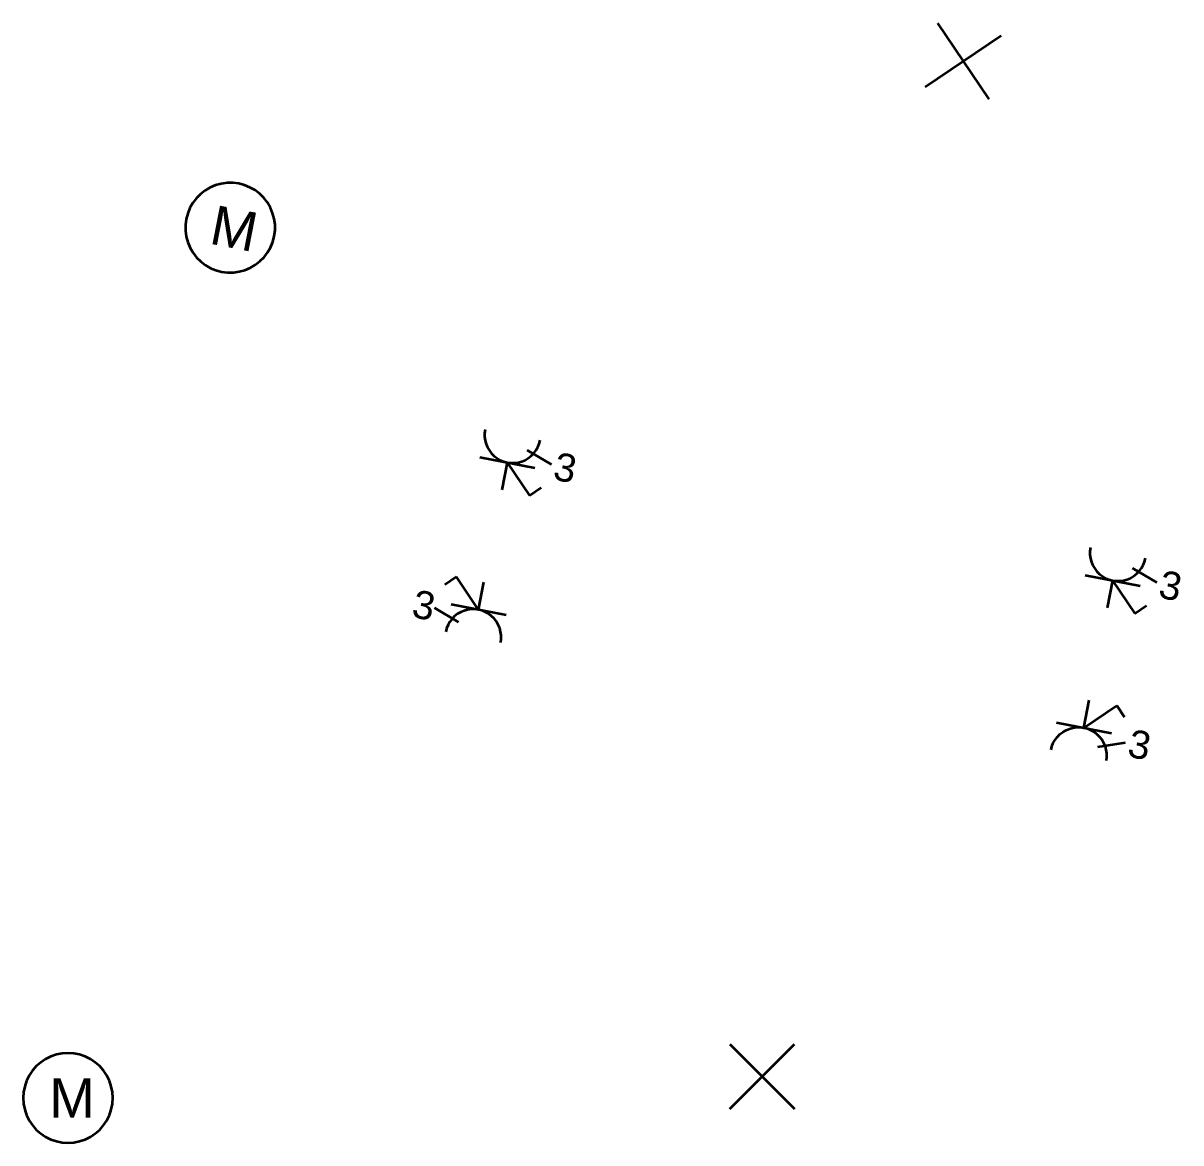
# Model space of a CAD drawing. Extents: x 800 to 1481, y 55 to 490.
# Drawn here: x 1282.13 to 1323.43, y 236.39 to 276.31 of the extents above; entities that cross this region are included whole.
import ezdxf

# ---------------------------------------------------------------- set-up
doc = ezdxf.new("R2010")
doc.units = 0
doc.layers.get('0').update_dxf_attribs({"lineweight": 18})
doc.layers.add('E_Licht', color=7, linetype='Continuous', lineweight=35, true_color=0x0080ff)
doc.styles.get("Standard").update_dxf_attribs({"font": 'arial.ttf'})

# ---------------------------------------------------------------- blocks, each defined once
blk = doc.blocks.new('Deckenauslass-A0Q9B2FPAY', base_point=(1314.309, 273.607))
at = {"color": 0, "lineweight": -2}
for p, q in [((1314.751, 276.314), (1316.575, 273.607)), ((1314.309, 274.049), (1317.016, 275.873))]:
    blk.add_line(p, q, dxfattribs=at)
blk = doc.blocks.new('Steckdose T13_ UP_ 3-fach_ geschaltet-A0Q9B2FTAY', base_point=(1320.01, 255.272))
at = {"color": 0, "linetype": 'ByBlock', "lineweight": -2, "ltscale": 0.35}
for p, q in [((1320.201, 257.618), (1320.185, 257.488)), ((1320.185, 257.488), (1320.185, 257.357)), ((1320.185, 257.357), (1320.203, 257.227)), ((1320.203, 257.227), (1320.237, 257.101)), ((1320.237, 257.101), (1320.288, 256.981)), ((1320.288, 256.981), (1320.354, 256.867)), ((1321.707, 256.885), (1322.569, 256.372)), ((1322.017, 256.874), (1322.082, 256.988)), ((1322.082, 256.988), (1322.131, 257.109)), ((1322.131, 257.109), (1322.165, 257.235)), ((1320.01, 256.636), (1321.973, 256.254)), ((1320.354, 256.867), (1320.434, 256.764)), ((1320.434, 256.764), (1320.527, 256.672)), ((1320.527, 256.672), (1320.631, 256.593)), ((1320.631, 256.593), (1320.744, 256.528)), ((1320.744, 256.528), (1320.865, 256.478)), ((1320.865, 256.478), (1320.992, 256.445)), ((1321.382, 256.446), (1321.508, 256.481)), ((1321.508, 256.481), (1321.629, 256.531)), ((1321.629, 256.531), (1321.742, 256.597)), ((1321.742, 256.597), (1321.845, 256.677)), ((1321.845, 256.677), (1321.937, 256.77)), ((1321.937, 256.77), (1322.017, 256.874)), ((1320.992, 256.445), (1320.801, 255.463)), ((1320.992, 256.445), (1321.122, 256.428)), ((1320.992, 256.445), (1321.782, 255.272)), ((1321.122, 256.428), (1321.252, 256.429)), ((1321.252, 256.429), (1321.382, 256.446)), ((1321.782, 255.272), (1322.198, 255.552))]:
    blk.add_line(p, q, dxfattribs=at)
at = {"color": 0, "linetype": 'ByBlock', "lineweight": -2, "ltscale": 0.35, "insert": (1322.776, 256.823), "char_height": 1, "attachment_point": 1, "rotation": 348.9744}
blk.add_mtext('{\\fArial;3}', dxfattribs=at)
blk = doc.blocks.new('Motor allgemein-A0Q9B2FVAY', base_point=(1287.919, 267.425))
at = {"color": 0, "linetype": 'ByBlock', "lineweight": -2, "ltscale": 0.35}
for p, q in [((1288.996, 270.535), (1288.803, 270.454)), ((1289.198, 270.59), (1288.996, 270.535)), ((1289.406, 270.618), (1289.198, 270.59)), ((1289.615, 270.619), (1289.406, 270.618)), ((1289.822, 270.592), (1289.615, 270.619)), ((1290.025, 270.539), (1289.822, 270.592)), ((1290.219, 270.459), (1290.025, 270.539)), ((1288.457, 270.22), (1288.309, 270.072)), ((1288.622, 270.349), (1288.457, 270.22)), ((1288.803, 270.454), (1288.622, 270.349)), ((1290.4, 270.355), (1290.219, 270.459)), ((1290.567, 270.229), (1290.4, 270.355)), ((1290.715, 270.081), (1290.567, 270.229)), ((1288.079, 269.724), (1287.999, 269.53)), ((1288.183, 269.905), (1288.079, 269.724)), ((1288.309, 270.072), (1288.183, 269.905)), ((1290.843, 269.916), (1290.715, 270.081)), ((1290.949, 269.735), (1290.843, 269.916)), ((1291.029, 269.542), (1290.949, 269.735)), ((1287.946, 269.328), (1287.919, 269.12)), ((1287.999, 269.53), (1287.946, 269.328)), ((1291.084, 269.34), (1291.029, 269.542)), ((1291.113, 269.132), (1291.084, 269.34)), ((1287.919, 269.12), (1287.92, 268.911)), ((1287.92, 268.911), (1287.948, 268.703)), ((1291.087, 268.715), (1291.113, 268.923)), ((1291.113, 268.923), (1291.113, 269.132)), ((1287.948, 268.703), (1288.003, 268.501)), ((1288.003, 268.501), (1288.084, 268.308)), ((1290.954, 268.319), (1291.033, 268.513)), ((1291.033, 268.513), (1291.087, 268.715)), ((1288.084, 268.308), (1288.189, 268.128)), ((1288.189, 268.128), (1288.317, 267.962)), ((1290.723, 267.971), (1290.85, 268.138)), ((1290.85, 268.138), (1290.954, 268.319)), ((1288.317, 267.962), (1288.466, 267.815)), ((1288.466, 267.815), (1288.633, 267.688)), ((1288.633, 267.688), (1288.814, 267.584)), ((1290.23, 267.589), (1290.41, 267.695)), ((1290.41, 267.695), (1290.576, 267.823)), ((1290.576, 267.823), (1290.723, 267.971)), ((1288.814, 267.584), (1289.008, 267.505)), ((1289.008, 267.505), (1289.21, 267.451)), ((1289.21, 267.451), (1289.418, 267.425)), ((1289.418, 267.425), (1289.627, 267.425)), ((1289.627, 267.425), (1289.835, 267.454)), ((1289.835, 267.454), (1290.036, 267.508)), ((1290.036, 267.508), (1290.23, 267.589))]:
    blk.add_line(p, q, dxfattribs=at)
at = {"color": 0, "linetype": 'ByBlock', "lineweight": -2, "ltscale": 0.35, "insert": (1288.993, 269.837), "char_height": 1.4, "attachment_point": 1, "rotation": 348.97}
blk.add_mtext('{\\fArial;M}', dxfattribs=at)
blk = doc.blocks.new('Deckenauslass-A0Q9B2L9AY', base_point=(1307.342, 237.604))
at = {"color": 0, "lineweight": -2}
for p, q in [((1307.342, 237.604), (1309.65, 239.912)), ((1307.342, 239.912), (1309.65, 237.604))]:
    blk.add_line(p, q, dxfattribs=at)
blk = doc.blocks.new('Steckdose T13_ UP_ 3-fach_ geschaltet-A0Q9B2LBAY', base_point=(1295.948, 254.228))
at = {"color": 0, "linetype": 'ByBlock', "lineweight": -2, "ltscale": 0.35}
for p, q in [((1297.584, 256.574), (1297.168, 256.293)), ((1298.375, 255.401), (1297.584, 256.574)), ((1298.375, 255.401), (1298.566, 256.383)), ((1297.66, 254.96), (1296.798, 255.474)), ((1299.356, 255.21), (1297.393, 255.592)), ((1297.625, 255.249), (1297.521, 255.169)), ((1297.738, 255.315), (1297.625, 255.249)), ((1297.858, 255.365), (1297.738, 255.315)), ((1297.984, 255.399), (1297.858, 255.365)), ((1298.114, 255.417), (1297.984, 255.399)), ((1298.245, 255.418), (1298.114, 255.417)), ((1298.375, 255.401), (1298.245, 255.418)), ((1298.501, 255.368), (1298.375, 255.401)), ((1298.622, 255.318), (1298.501, 255.368)), ((1298.736, 255.253), (1298.622, 255.318)), ((1298.84, 255.174), (1298.736, 255.253)), ((1297.285, 254.858), (1297.235, 254.737)), ((1297.35, 254.972), (1297.285, 254.858)), ((1297.429, 255.076), (1297.35, 254.972)), ((1297.521, 255.169), (1297.429, 255.076)), ((1298.933, 255.082), (1298.84, 255.174)), ((1299.013, 254.978), (1298.933, 255.082)), ((1299.079, 254.865), (1299.013, 254.978)), ((1299.129, 254.745), (1299.079, 254.865)), ((1297.235, 254.737), (1297.202, 254.611)), ((1299.163, 254.618), (1299.129, 254.745)), ((1299.181, 254.489), (1299.163, 254.618)), ((1299.182, 254.358), (1299.181, 254.489)), ((1299.165, 254.228), (1299.182, 254.358))]:
    blk.add_line(p, q, dxfattribs=at)
at = {"color": 0, "linetype": 'ByBlock', "lineweight": -2, "ltscale": 0.35, "insert": (1296.139, 256.129), "char_height": 1, "attachment_point": 1, "rotation": 348.9744}
blk.add_mtext('{\\fArial;3}', dxfattribs=at)
blk = doc.blocks.new('Steckdose T13_ UP_ 3-fach_ geschaltet-A0Q9B2LDAY', base_point=(1318.796, 250.021))
at = {"color": 0, "linetype": 'ByBlock', "lineweight": -2, "ltscale": 0.35}
for p, q in [((1319.969, 251.194), (1320.16, 252.175)), ((1319.969, 251.194), (1321.141, 251.984)), ((1321.141, 251.984), (1321.422, 251.568)), ((1318.987, 251.385), (1320.95, 251.002)), ((1319.219, 251.041), (1319.332, 251.107)), ((1319.332, 251.107), (1319.452, 251.158)), ((1319.452, 251.158), (1319.578, 251.192)), ((1319.578, 251.192), (1319.708, 251.21)), ((1319.708, 251.21), (1319.839, 251.21)), ((1319.839, 251.21), (1319.969, 251.194)), ((1319.969, 251.194), (1320.095, 251.16)), ((1320.095, 251.16), (1320.216, 251.111)), ((1320.216, 251.111), (1320.33, 251.046)), ((1318.879, 250.651), (1318.944, 250.764)), ((1318.944, 250.764), (1319.023, 250.868)), ((1319.023, 250.868), (1319.115, 250.961)), ((1319.115, 250.961), (1319.219, 251.041)), ((1320.33, 251.046), (1320.434, 250.966)), ((1320.434, 250.966), (1320.527, 250.874)), ((1320.527, 250.874), (1320.607, 250.771)), ((1320.607, 250.771), (1320.672, 250.658)), ((1318.796, 250.403), (1318.829, 250.53)), ((1318.829, 250.53), (1318.879, 250.651)), ((1320.466, 250.517), (1321.457, 250.669)), ((1320.672, 250.658), (1320.723, 250.537)), ((1320.723, 250.537), (1320.757, 250.411)), ((1320.757, 250.411), (1320.775, 250.281)), ((1320.775, 250.281), (1320.775, 250.15)), ((1320.775, 250.15), (1320.759, 250.021))]:
    blk.add_line(p, q, dxfattribs=at)
at = {"color": 0, "linetype": 'ByBlock', "lineweight": -2, "ltscale": 0.35, "insert": (1321.671, 251.154), "char_height": 1, "attachment_point": 1, "rotation": 348.9744}
blk.add_mtext('{\\fArial;3}', dxfattribs=at)
blk = doc.blocks.new('Motor allgemein-A0Q9B2LLAY', base_point=(1282.128, 236.393))
at = {"color": 0, "linetype": 'ByBlock', "lineweight": -2, "ltscale": 0.35}
for p, q in [((1283.314, 239.539), (1283.116, 239.471)), ((1283.52, 239.579), (1283.314, 239.539)), ((1283.728, 239.593), (1283.52, 239.579)), ((1283.937, 239.579), (1283.728, 239.593)), ((1284.142, 239.539), (1283.937, 239.579)), ((1284.341, 239.471), (1284.142, 239.539)), ((1282.754, 239.263), (1282.597, 239.125)), ((1282.928, 239.379), (1282.754, 239.263)), ((1283.116, 239.471), (1282.928, 239.379)), ((1284.528, 239.379), (1284.341, 239.471)), ((1284.702, 239.263), (1284.528, 239.379)), ((1284.86, 239.125), (1284.702, 239.263)), ((1282.343, 238.793), (1282.25, 238.605)), ((1282.459, 238.967), (1282.343, 238.793)), ((1282.597, 239.125), (1282.459, 238.967)), ((1284.998, 238.967), (1284.86, 239.125)), ((1285.114, 238.793), (1284.998, 238.967)), ((1285.207, 238.605), (1285.114, 238.793)), ((1282.183, 238.407), (1282.142, 238.202)), ((1282.25, 238.605), (1282.183, 238.407)), ((1285.274, 238.407), (1285.207, 238.605)), ((1285.315, 238.202), (1285.274, 238.407)), ((1282.142, 238.202), (1282.128, 237.993)), ((1282.128, 237.993), (1282.142, 237.784)), ((1285.328, 237.993), (1285.315, 238.202)), ((1285.315, 237.784), (1285.328, 237.993)), ((1282.142, 237.784), (1282.183, 237.579)), ((1282.183, 237.579), (1282.25, 237.381)), ((1285.207, 237.381), (1285.274, 237.579)), ((1285.274, 237.579), (1285.315, 237.784)), ((1282.25, 237.381), (1282.343, 237.193)), ((1282.343, 237.193), (1282.459, 237.019)), ((1284.998, 237.019), (1285.114, 237.193)), ((1285.114, 237.193), (1285.207, 237.381)), ((1282.459, 237.019), (1282.597, 236.862)), ((1282.597, 236.862), (1282.754, 236.724)), ((1282.754, 236.724), (1282.928, 236.608)), ((1284.528, 236.608), (1284.702, 236.724)), ((1284.702, 236.724), (1284.86, 236.862)), ((1284.86, 236.862), (1284.998, 237.019)), ((1282.928, 236.608), (1283.116, 236.515)), ((1283.116, 236.515), (1283.314, 236.448)), ((1283.314, 236.448), (1283.52, 236.407)), ((1283.52, 236.407), (1283.728, 236.393)), ((1283.728, 236.393), (1283.937, 236.407)), ((1283.937, 236.407), (1284.142, 236.448)), ((1284.142, 236.448), (1284.341, 236.515)), ((1284.341, 236.515), (1284.528, 236.608))]:
    blk.add_line(p, q, dxfattribs=at)
at = {"color": 0, "linetype": 'ByBlock', "lineweight": -2, "ltscale": 0.35, "insert": (1283.058, 238.693), "char_height": 1.4, "attachment_point": 1}
blk.add_mtext('{\\fArial;M}', dxfattribs=at)
blk = doc.blocks.new('Steckdose T13_ UP_ 3-fach_ geschaltet-A0Q9B2MDAY', base_point=(1298.416, 259.479))
at = {"color": 0, "linetype": 'ByBlock', "lineweight": -2, "ltscale": 0.35}
for p, q in [((1298.608, 261.825), (1298.591, 261.695)), ((1298.591, 261.695), (1298.592, 261.564)), ((1298.592, 261.564), (1298.609, 261.435)), ((1298.609, 261.435), (1298.643, 261.309)), ((1300.537, 261.316), (1300.571, 261.443)), ((1298.643, 261.309), (1298.694, 261.188)), ((1298.694, 261.188), (1298.76, 261.075)), ((1298.76, 261.075), (1298.84, 260.971)), ((1300.113, 261.093), (1300.975, 260.58)), ((1300.344, 260.977), (1300.423, 261.081)), ((1300.423, 261.081), (1300.488, 261.195)), ((1300.488, 261.195), (1300.537, 261.316)), ((1298.416, 260.843), (1300.379, 260.461)), ((1298.84, 260.971), (1298.933, 260.879)), ((1298.933, 260.879), (1299.037, 260.8)), ((1299.037, 260.8), (1299.15, 260.735)), ((1299.15, 260.735), (1299.271, 260.686)), ((1299.398, 260.652), (1299.207, 259.671)), ((1299.271, 260.686), (1299.398, 260.652)), ((1299.398, 260.652), (1299.528, 260.636)), ((1299.398, 260.652), (1300.188, 259.479)), ((1299.528, 260.636), (1299.658, 260.636)), ((1299.658, 260.636), (1299.788, 260.654)), ((1299.788, 260.654), (1299.914, 260.688)), ((1299.914, 260.688), (1300.035, 260.739)), ((1300.035, 260.739), (1300.148, 260.804)), ((1300.148, 260.804), (1300.251, 260.885)), ((1300.251, 260.885), (1300.344, 260.977)), ((1300.188, 259.479), (1300.604, 259.76))]:
    blk.add_line(p, q, dxfattribs=at)
at = {"color": 0, "linetype": 'ByBlock', "lineweight": -2, "ltscale": 0.35, "insert": (1301.182, 261.031), "char_height": 1, "attachment_point": 1, "rotation": 348.9744}
blk.add_mtext('{\\fArial;3}', dxfattribs=at)

msp = doc.modelspace()

# ---------------------------------------------------------------- block references
at = {"layer": 'E_Licht', "linetype": 'Continuous', "ltscale": 0.35}
for name, p in [('Deckenauslass-A0Q9B2FPAY', (1314.309, 273.607)), ('Deckenauslass-A0Q9B2L9AY', (1307.342, 237.604))]:
    msp.add_blockref(name, p, dxfattribs=at)
at = {"layer": 'E_Licht', "ltscale": 0.35}
for name, p in [('Motor allgemein-A0Q9B2FVAY', (1287.919, 267.425)), ('Steckdose T13_ UP_ 3-fach_ geschaltet-A0Q9B2MDAY', (1298.416, 259.479)), ('Steckdose T13_ UP_ 3-fach_ geschaltet-A0Q9B2FTAY', (1320.01, 255.272)), ('Steckdose T13_ UP_ 3-fach_ geschaltet-A0Q9B2LBAY', (1295.948, 254.228)), ('Steckdose T13_ UP_ 3-fach_ geschaltet-A0Q9B2LDAY', (1318.796, 250.021)), ('Motor allgemein-A0Q9B2LLAY', (1282.128, 236.393))]:
    msp.add_blockref(name, p, dxfattribs=at)

doc.saveas('drawing.dxf')
